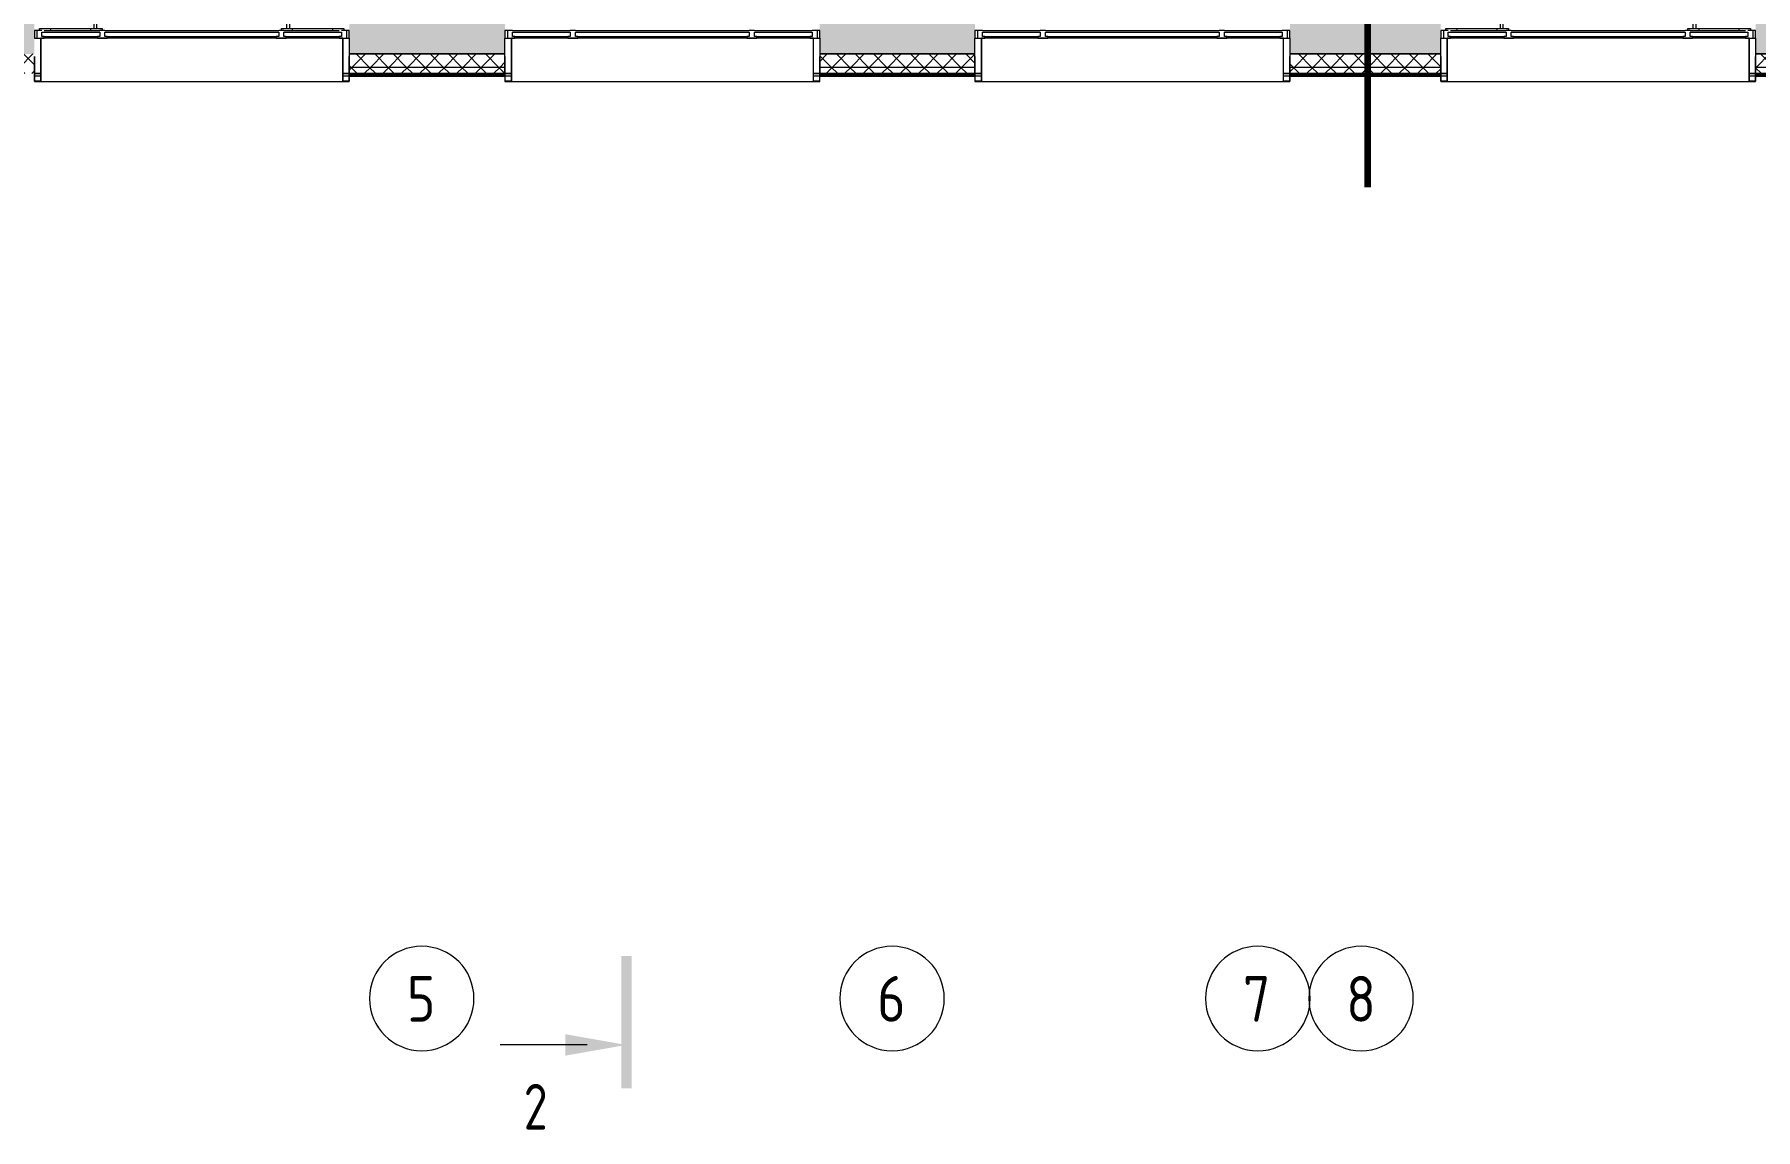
# Model space of a CAD drawing. Header units: millimetres. Extents: x -515342 to 330399, y -224905 to 507333.
# Drawn here: x -328969 to -315795, y 252509 to 260895 of the extents above; entities that cross this region are included whole.
import ezdxf

# ---------------------------------------------------------------- set-up
doc = ezdxf.new("R2010")
doc.units = ezdxf.units.MM
doc.layers.get('0').update_dxf_attribs({"lineweight": 0})
for name, color, linetype, lineweight in [('_ Окна', 7, 'Continuous', 0), ('Витраж', 7, 'Continuous', 0), ('Окна', 7, 'Continuous', 0), ('Оси', 7, 'Continuous', 0), ('Ответы', 4, 'Continuous', 0), ('Разрезы', 7, 'Continuous', 0), ('Стены внутренние', 7, 'Continuous', 0), ('Стены наружные', 7, 'Continuous', 0), ('Стены несущие', 7, 'Continuous', 0), ('Стены отделка', 7, 'Continuous', 0), ('Стены штриховка', 7, 'Continuous', 0)]:
    doc.layers.add(name, color=color, linetype=linetype, lineweight=lineweight)
doc.styles.add('GOST Common', font='', dxfattribs={"width": 0.9, "height": 350})
doc.styles.add('GOST Common_3', font='', dxfattribs={"width": 0.8, "height": 350})
doc.styles.get('GOST Common').set_extended_font_data('GOST Common')
doc.styles.get('GOST Common_3').set_extended_font_data('GOST Common')
pattern_1 = [(45, (0, 0), (-70.71068, 70.71068), []), (135, (0, 0), (-70.71068, -70.71068), [])]

# ---------------------------------------------------------------- blocks, each defined once
blk = doc.blocks.new('Окно_ПВХ_3Створки_1Фрамуга-верх - АР_Окно_ОП_1820_h_х2370_3ст2фр-в-9695517-О_АР_П_3__6_750_План 3 этажа')
at = {"layer": '_ Окна'}
for p, q in [((-1129, 130), (-1205, 130)), ((-1205, 130), (-1205, 70)), ((-1205, 70), (-1147, 70)), ((-1185, 70), (-1185, 130)), ((-1165, 56), (-1165, 70)), ((-1080, 56), (-1165, 56)), ((-1147, 84), (-1147, 116)), ((-1147, 116), (-1129, 116)), ((-705, 84), (-1147, 84)), ((-1129, 116), (-1129, 130)), ((-723, 116), (-1129, 116)), ((-1080, 70), (-1080, 56)), ((-772, 70), (-772, 56)), ((-687, 56), (-772, 56)), ((-647, 130), (-723, 130)), ((-723, 130), (-723, 116)), ((-723, 116), (-705, 116)), ((-705, 116), (-705, 84)), ((-705, 70), (-665, 70)), ((-687, 70), (-687, 56)), ((-665, 84), (-665, 116)), ((-665, 116), (-647, 116)), ((665, 84), (-665, 84)), ((-647, 116), (-647, 130)), ((647, 116), (-647, 116)), ((723, 130), (647, 130)), ((647, 130), (647, 116)), ((647, 116), (665, 116)), ((665, 116), (665, 84)), ((665, 70), (705, 70)), ((687, 56), (687, 70)), ((772, 56), (687, 56)), ((705, 84), (705, 116)), ((705, 116), (723, 116)), ((1147, 84), (705, 84)), ((723, 116), (723, 130)), ((1129, 116), (723, 116)), ((772, 70), (772, 56)), ((1080, 70), (1080, 56)), ((1165, 56), (1080, 56)), ((1129, 130), (1129, 116)), ((1205, 130), (1129, 130)), ((1129, 116), (1147, 116)), ((1147, 116), (1147, 84)), ((1147, 70), (1205, 70)), ((1165, 70), (1165, 56)), ((1185, 70), (1185, 130)), ((1205, 70), (1205, 130))]:
    blk.add_line(p, q, dxfattribs=at)
at = {"layer": 'Окна'}
for p, q in [((-1129, 130), (-723, 130)), ((-705, 70), (-1129, 70)), ((-772, 56), (-1080, 56)), ((-748.5, -4), (-748.5, 56)), ((-728.5, 56), (-728.5, -4)), ((665, 70), (-665, 70)), ((-647, 130), (647, 130)), ((1129, 70), (705, 70)), ((723, 130), (1129, 130)), ((728.5, -4), (728.5, 56)), ((748.5, 56), (748.5, -4)), ((1080, 56), (772, 56)), ((-728.5, -4), (-748.5, -4)), ((748.5, -4), (728.5, -4))]:
    blk.add_line(p, q, dxfattribs=at)
blk = doc.blocks.new('Окно_ПВХ_3Створки_1Фрамуга-верх - АР_Окно_ОП_1820_h_х2370_3ст2фр-в E30-10240666-О_АР_П_3__6_750_План 3 этажа')
at = {"layer": '_ Окна'}
for p, q in [((-1129, 130), (-1205, 130)), ((-1205, 130), (-1205, 70)), ((-1205, 70), (-1147, 70)), ((-1185, 70), (-1185, 130)), ((-1147, 84), (-1147, 116)), ((-1147, 116), (-1129, 116)), ((-705, 84), (-1147, 84)), ((-1129, 70), (-1147, 70)), ((-1129, 116), (-1129, 130)), ((-723, 116), (-1129, 116)), ((-647, 130), (-723, 130)), ((-723, 130), (-723, 116)), ((-723, 116), (-705, 116)), ((-705, 116), (-705, 84)), ((-705, 70), (-665, 70)), ((-665, 84), (-665, 116)), ((-665, 116), (-647, 116)), ((665, 84), (-665, 84)), ((-647, 116), (-647, 130)), ((647, 116), (-647, 116)), ((723, 130), (647, 130)), ((647, 130), (647, 116)), ((647, 116), (665, 116)), ((665, 116), (665, 84)), ((665, 70), (705, 70)), ((705, 84), (705, 116)), ((705, 116), (723, 116)), ((1147, 84), (705, 84)), ((723, 116), (723, 130)), ((1129, 116), (723, 116)), ((1129, 130), (1129, 116)), ((1205, 130), (1129, 130)), ((1129, 116), (1147, 116)), ((1147, 70), (1129, 70)), ((1147, 116), (1147, 84)), ((1147, 70), (1205, 70)), ((1185, 70), (1185, 130)), ((1205, 70), (1205, 130))]:
    blk.add_line(p, q, dxfattribs=at)
at = {"layer": 'Окна'}
for p, q in [((-1129, 130), (-723, 130)), ((-705, 70), (-1129, 70)), ((665, 70), (-665, 70)), ((-647, 130), (647, 130)), ((1129, 70), (705, 70)), ((723, 130), (1129, 130))]:
    blk.add_line(p, q, dxfattribs=at)
blk = doc.blocks.new('Прямоугольный импост - АР_Откос_Металлический_50х330 Белый Левый-V19-О_АР_П_3__6_750_План 3 этажа')
at = {"layer": 'Витраж'}
for p, q in [((79975, 2595), (77665, 2595)), ((77665, 2265), (79975, 2265))]:
    blk.add_line(p, q, dxfattribs=at)
blk = doc.blocks.new('Прямоугольный импост - АР_Откос_Металлический_50х330 Белый Правый-V17-О_АР_П_3__6_750_План 3 этажа')
at = {"layer": 'Витраж', "lineweight": 18}
for p, q in [((-50, -40), (-50, 290)), ((-50, 290), (-49, 290)), ((-49, 290), (-49, -39)), ((-1, -39), (-1, 150)), ((-1, 150), (0, 150)), ((0, 150), (0, -40)), ((0, -40), (-50, -40)), ((-49, -39), (-1, -39))]:
    blk.add_line(p, q, dxfattribs=at)
blk = doc.blocks.new('Прямоугольный импост - АР_Откос_Металлический_50х330 Белый Левый-V18-О_АР_П_3__6_750_План 3 этажа')
at = {"layer": 'Витраж', "lineweight": 18}
for p, q in [((-50, 290), (-50, -40)), ((-49, 290), (-50, 290)), ((-49, -39), (-49, 290)), ((0, 150), (-1, 150)), ((-1, 150), (-1, -39)), ((0, -40), (0, 150)), ((-50, -40), (0, -40)), ((-1, -39), (-49, -39))]:
    blk.add_line(p, q, dxfattribs=at)
blk = doc.blocks.new('СД_Люблино_Фасады_rvt-1-О_АР_П_3__6_750_План 3 этажа')
at = {"layer": 'Стены внутренние'}
h = blk.add_hatch(dxfattribs=at)
h.set_pattern_fill('FP_1', color=256, style=0, pattern_type=2)
h.set_pattern_definition([(45, (0, 0), (-224.5064, 224.5064), []), (45, (224.5, 0), (-224.5064, 224.5064), [396.875, -79.375, 3.353, -76.022])])
h.paths.add_polyline_path([(85325, 2475), (85325, 2975), (84035, 2975), (84035, 2475), (84354, 2475)])
h.paths.add_polyline_path([(82425, 2475), (82425, 2975), (80025, 2975), (80025, 2475), (82311, 2475)])
h.paths.add_polyline_path([(77615, 2475), (77615, 2975), (76429, 2975), (76429, 2475), (77457, 2475)])
h.paths.add_polyline_path([(73881, 2475), (74019, 2475), (74019, 2975), (71654, 2975), (71654, 2475), (73625, 2475)])
h.paths.add_polyline_path([(70044, 2475), (70044, 2975), (68833, 2975), (68833, 2475), (69547, 2475)])
h.paths.add_polyline_path([(67223, 2475), (67223, 2975), (66055, 2975), (66055, 2475), (66984, 2475)])
h.paths.add_polyline_path([(64445, 2475), (64445, 2975), (63280, 2975), (63280, 2475), (64429, 2475)])
h.paths.add_polyline_path([(61670, 2475), (61670, 2975), (59270, 2975), (59270, 2475), (61619, 2475)])
h.paths.add_polyline_path([(56860, 2475), (56860, 2975), (55705, 2975), (55705, 2475), (56766, 2475)])
h.paths.add_polyline_path([(53295, 2475), (53295, 2975), (52107, 2975), (52107, 2475), (53189, 2475)])
h.paths.add_polyline_path([(49697, 2475), (49697, 2975), (48505, 2975), (48505, 2475), (49613, 2475)])
h.paths.add_polyline_path([(46037, 2475), (46095, 2475), (46095, 2975), (44880, 2975), (44880, 2475), (45526, 2475)])
h.paths.add_polyline_path([(42470, 2475), (42470, 2975), (40100, 2975), (40100, 2475), (42461, 2475)])
h.paths.add_polyline_path([(38490, 2475), (38490, 2975), (37284, 2975), (37284, 2475), (38373, 2475)])
h.paths.add_polyline_path([(35563, 2475), (35674, 2475), (35674, 2975), (34487, 2975), (34487, 2475), (35308, 2475)])
h.paths.add_polyline_path([(32753, 2475), (32877, 2475), (32877, 2975), (31723, 2975), (31723, 2475), (32243, 2475)])
h.paths.add_polyline_path([(29944, 2475), (30113, 2475), (30113, 2975), (27686, 2975), (27686, 2475), (29688, 2475)])
h.paths.add_polyline_path([(25276, 2475), (25276, 2975), (24073, 2975), (24073, 2475), (25090, 2475)])
h.paths.add_polyline_path([(21663, 2475), (21663, 2975), (19291, 2975), (19291, 2475), (21514, 2475)])
h.paths.add_polyline_path([(17681, 2475), (17681, 2975), (16335, 2975), (16335, 2475), (17427, 2475)])
at = {"layer": 'Стены наружные'}
h = blk.add_hatch(dxfattribs=at)
h.set_pattern_fill('FP_5', color=256, style=0, pattern_type=2)
h.set_pattern_definition(pattern_1)
h.paths.add_polyline_path([(59320, 2375), (60240, 2375), (60240, 2475), (59270, 2475), (59270, 2375)])
h.paths.add_polyline_path([(56766, 2375), (56860, 2375), (56860, 2475), (55705, 2475), (55705, 2375), (56255, 2375)])
h.paths.add_polyline_path([(53295, 2375), (53295, 2475), (52107, 2475), (52107, 2375), (53189, 2375)])
h.paths.add_polyline_path([(48591, 2375), (49697, 2375), (49697, 2475), (48505, 2475), (48505, 2375)])
h.paths.add_polyline_path([(46095, 2375), (46095, 2475), (44880, 2475), (44880, 2375), (46037, 2375)])
h.paths.add_polyline_path([(42470, 2375), (42470, 2475), (41405, 2475), (41405, 2375), (42461, 2375)])
h = blk.add_hatch(dxfattribs=at)
h.set_pattern_fill('FP_5', color=256, style=0, pattern_type=2)
h.set_pattern_definition(pattern_1)
h.paths.add_polyline_path([(59320, 2325), (60240, 2325), (60240, 2375), (59270, 2375), (59270, 2325)])
h.paths.add_polyline_path([(56766, 2325), (56860, 2325), (56860, 2375), (55705, 2375), (55705, 2325), (56255, 2325)])
h.paths.add_polyline_path([(53295, 2325), (53295, 2375), (52107, 2375), (52107, 2325), (53189, 2325)])
h.paths.add_polyline_path([(49697, 2325), (49697, 2375), (48505, 2375), (48505, 2325), (49613, 2325)])
h.paths.add_polyline_path([(46095, 2325), (46095, 2375), (44880, 2375), (44880, 2325), (46037, 2325)])
h.paths.add_polyline_path([(42470, 2325), (42470, 2375), (41405, 2375), (41405, 2325), (42461, 2325)])
at = {"layer": 'Стены внутренние'}
for p, q in [((46096, 2325), (46144, 2325)), ((46144, 2305), (46096, 2305)), ((48456, 2325), (48504, 2325)), ((48504, 2305), (48456, 2305)), ((49698, 2325), (49747, 2325)), ((49747, 2305), (49698, 2305)), ((52058, 2325), (52106, 2325)), ((52107, 2305), (52058, 2305)), ((53296, 2325), (53344, 2325)), ((53344, 2305), (53296, 2305)), ((55656, 2325), (55704, 2325)), ((55704, 2305), (55656, 2305)), ((56861, 2325), (56909, 2325)), ((56909, 2305), (56861, 2305)), ((59221, 2325), (59269, 2325)), ((59269, 2305), (59221, 2305))]:
    blk.add_line(p, q, dxfattribs=at)
at = {"layer": 'Стены наружные'}
for p, q in [((46144, 2325), (46096, 2325)), ((48504, 2325), (48456, 2325)), ((49747, 2325), (49698, 2325)), ((52106, 2325), (52058, 2325)), ((53344, 2325), (53296, 2325)), ((55704, 2325), (55656, 2325)), ((56909, 2325), (56861, 2325)), ((59269, 2325), (59221, 2325))]:
    blk.add_line(p, q, dxfattribs=at)
at = {"layer": 'Стены несущие'}
for p, q in [((48505, 2595), (48505, 2475)), ((49697, 2475), (49697, 2595)), ((52107, 2595), (52107, 2475)), ((53295, 2475), (53295, 2595)), ((55705, 2595), (55705, 2475)), ((56860, 2475), (56860, 2595)), ((59270, 2595), (59270, 2475)), ((48505, 2475), (49697, 2475)), ((49697, 2475), (48505, 2475)), ((52107, 2475), (53295, 2475)), ((53295, 2475), (52107, 2475)), ((55705, 2475), (56860, 2475)), ((56860, 2475), (55705, 2475)), ((59270, 2475), (60240, 2475)), ((60240, 2475), (59270, 2475))]:
    blk.add_line(p, q, dxfattribs=at)
at = {"layer": 'Стены отделка', "lineweight": 9}
for p, q in [((48505, 2475), (48505, 2375)), ((48505, 2375), (48505, 2325)), ((49697, 2375), (49697, 2475)), ((49697, 2325), (49697, 2375)), ((52107, 2475), (52107, 2375)), ((52107, 2375), (52107, 2325)), ((53295, 2375), (53295, 2475)), ((53295, 2325), (53295, 2375)), ((55705, 2475), (55705, 2375)), ((55705, 2375), (55705, 2325)), ((56860, 2375), (56860, 2475)), ((56860, 2325), (56860, 2375)), ((59270, 2475), (59270, 2375)), ((59270, 2375), (59270, 2325)), ((48505, 2325), (49697, 2325)), ((49697, 2325), (48505, 2325)), ((48505, 2325), (48505, 2315)), ((48505, 2315), (48505, 2305)), ((48505, 2305), (49697, 2305)), ((49697, 2315), (49697, 2325)), ((49697, 2305), (49697, 2315)), ((52107, 2325), (53295, 2325)), ((53295, 2325), (52107, 2325)), ((52107, 2325), (52107, 2315)), ((52107, 2315), (52107, 2305)), ((52107, 2305), (53295, 2305)), ((53295, 2315), (53295, 2325)), ((53295, 2305), (53295, 2315)), ((55705, 2325), (56860, 2325)), ((56860, 2325), (55705, 2325)), ((55705, 2325), (55705, 2315)), ((55705, 2315), (55705, 2305)), ((55705, 2305), (56860, 2305)), ((56860, 2315), (56860, 2325)), ((56860, 2305), (56860, 2315)), ((59270, 2325), (60240, 2325)), ((60325, 2325), (59270, 2325)), ((59270, 2325), (59270, 2315)), ((59270, 2315), (59270, 2305)), ((59270, 2305), (60325, 2305))]:
    blk.add_line(p, q, dxfattribs=at)
at = {"layer": 'Стены штриховка'}
for p, q in [((48505, 2375), (49697, 2375)), ((52107, 2375), (53295, 2375)), ((55705, 2375), (56860, 2375)), ((59270, 2375), (60240, 2375)), ((48505, 2315), (49697, 2315)), ((52107, 2315), (53295, 2315)), ((55705, 2315), (56860, 2315)), ((59270, 2315), (60325, 2315))]:
    blk.add_line(p, q, dxfattribs=at)
at = {"layer": 'Витраж', "lineweight": 9, "extrusion": (0, 0, -1)}
for p in [(-46095, 2305), (-49697, 2305), (-53295, 2305), (-56860, 2305)]:
    blk.add_blockref('Прямоугольный импост - АР_Откос_Металлический_50х330 Белый Правый-V17-О_АР_П_3__6_750_План 3 этажа', p, dxfattribs=at)
at = {"layer": 'Витраж', "lineweight": 9}
for name, p in [('Прямоугольный импост - АР_Откос_Металлический_50х330 Белый Левый-V19-О_АР_П_3__6_750_План 3 этажа', (-31520, 0)), ('Прямоугольный импост - АР_Откос_Металлический_50х330 Белый Левый-V18-О_АР_П_3__6_750_План 3 этажа', (48505, 2305)), ('Прямоугольный импост - АР_Откос_Металлический_50х330 Белый Левый-V19-О_АР_П_3__6_750_План 3 этажа', (-27917, 0)), ('Прямоугольный импост - АР_Откос_Металлический_50х330 Белый Левый-V18-О_АР_П_3__6_750_План 3 этажа', (52107, 2305)), ('Прямоугольный импост - АР_Откос_Металлический_50х330 Белый Левый-V19-О_АР_П_3__6_750_План 3 этажа', (-24320, 0)), ('Прямоугольный импост - АР_Откос_Металлический_50х330 Белый Левый-V18-О_АР_П_3__6_750_План 3 этажа', (55705, 2305)), ('Прямоугольный импост - АР_Откос_Металлический_50х330 Белый Левый-V19-О_АР_П_3__6_750_План 3 этажа', (-20755, 0)), ('Прямоугольный импост - АР_Откос_Металлический_50х330 Белый Левый-V18-О_АР_П_3__6_750_План 3 этажа', (59270, 2305))]:
    blk.add_blockref(name, p, dxfattribs=at)
at = {"layer": 'Окна', "lineweight": 9, "rotation": 180}
for name, p in [('Окно_ПВХ_3Створки_1Фрамуга-верх - АР_Окно_ОП_1820_h_х2370_3ст2фр-в-9695517-О_АР_П_3__6_750_План 3 этажа', (47300, 2725)), ('Окно_ПВХ_3Створки_1Фрамуга-верх - АР_Окно_ОП_1820_h_х2370_3ст2фр-в E30-10240666-О_АР_П_3__6_750_План 3 этажа', (50902, 2725)), ('Окно_ПВХ_3Створки_1Фрамуга-верх - АР_Окно_ОП_1820_h_х2370_3ст2фр-в E30-10240666-О_АР_П_3__6_750_План 3 этажа', (54500, 2725)), ('Окно_ПВХ_3Створки_1Фрамуга-верх - АР_Окно_ОП_1820_h_х2370_3ст2фр-в-9695517-О_АР_П_3__6_750_План 3 этажа', (58065, 2725))]:
    blk.add_blockref(name, p, dxfattribs=at)
blk = doc.blocks.new('Ось сетки - Круг_Ø8 мм-6577-О_АР_П_3__6_750_План 3 этажа')
at = {"layer": 'Оси'}
for start, end in [(360, 180), (180, 360)]:
    blk.add_arc((0, 0), 4, start, end, dxfattribs=at)
blk = doc.blocks.new('Разрез - Номер вида сзади_3_5 мм-64069-О_АР_П_3__6_750_План 3 этажа')
at = {"layer": 'Разрезы'}
for points in [[(9.8, 0.4), (9.8, -0.39), (-0.33, -0.39), (-0.33, 0.4)], [(2.18, -4.67), (3, 0), (3.82, -4.67)]]:
    blk.add_hatch(color=256, dxfattribs=at).paths.add_polyline_path(points)
at = {"layer": 'Разрезы', "lineweight": 20}
blk.add_line((3, -3), (3, -9.66), dxfattribs=at)

msp = doc.modelspace()

# ---------------------------------------------------------------- linework, layer by layer
at = {"layer": 'Ответы', "lineweight": 90}
msp.add_lwpolyline([(-322435.5638, 275448.5151), (-322435.5638, 271492.6149), (-319590.5964, 271492.6149), (-319590.5964, 267476.9631), (-318765.8768, 267476.9631), (-318765.8768, 259726.4504)], dxfattribs=at)

# ---------------------------------------------------------------- block references
msp.add_blockref('СД_Люблино_Фасады_rvt-1-О_АР_П_3__6_750_План 3 этажа', (-375064.6354, 258270.4137))
at = {"layer": 'Оси', "xscale": 99.99999999999993, "yscale": 99.99999999999993, "zscale": 99.99999999999993}
for p in [(-326004.6354, 253512.2303), (-322404.6354, 253512.2303), (-319604.6354, 253512.2303), (-318814.6354, 253512.2303)]:
    msp.add_blockref('Ось сетки - Круг_Ø8 мм-6577-О_АР_П_3__6_750_План 3 этажа', p, dxfattribs=at)
at = {"layer": 'Разрезы', "extrusion": (0, 0, -1), "xscale": 99.99999999999993, "yscale": 99.99999999999993, "zscale": 99.99999999999993, "rotation": 90.00000000000053}
msp.add_blockref('Разрез - Номер вида сзади_3_5 мм-64069-О_АР_П_3__6_750_План 3 этажа', (324437.9299, 252856.9064), dxfattribs=at)

# ---------------------------------------------------------------- texts
at = {"layer": 'Оси', "char_height": 350, "width": 274.177125, "attachment_point": 1, "style": 'GOST Common'}
for s, insert in [('\\fGOST Common|b0|i0|c204|p34|;\\W.9;5', (-326118.416, 253684.7636)), ('\\fGOST Common|b0|i0|c204|p34|;\\W.9;6', (-322518.416, 253684.7636)), ('\\fGOST Common|b0|i0|c204|p34|;\\W.9;7', (-319718.416, 253684.7636)), ('\\fGOST Common|b0|i0|c204|p34|;\\W.9;8', (-318928.416, 253684.7636))]:
    msp.add_mtext(s, dxfattribs=dict(at, insert=insert))
at = {"layer": 'Разрезы', "insert": (-325223.7303, 252858.6137), "char_height": 350, "width": 243.713, "attachment_point": 1, "style": 'GOST Common_3'}
msp.add_mtext('\\fGOST Common|b0|i0|c204|p34|;\\W.8;2', dxfattribs=at)

doc.saveas('drawing.dxf')
